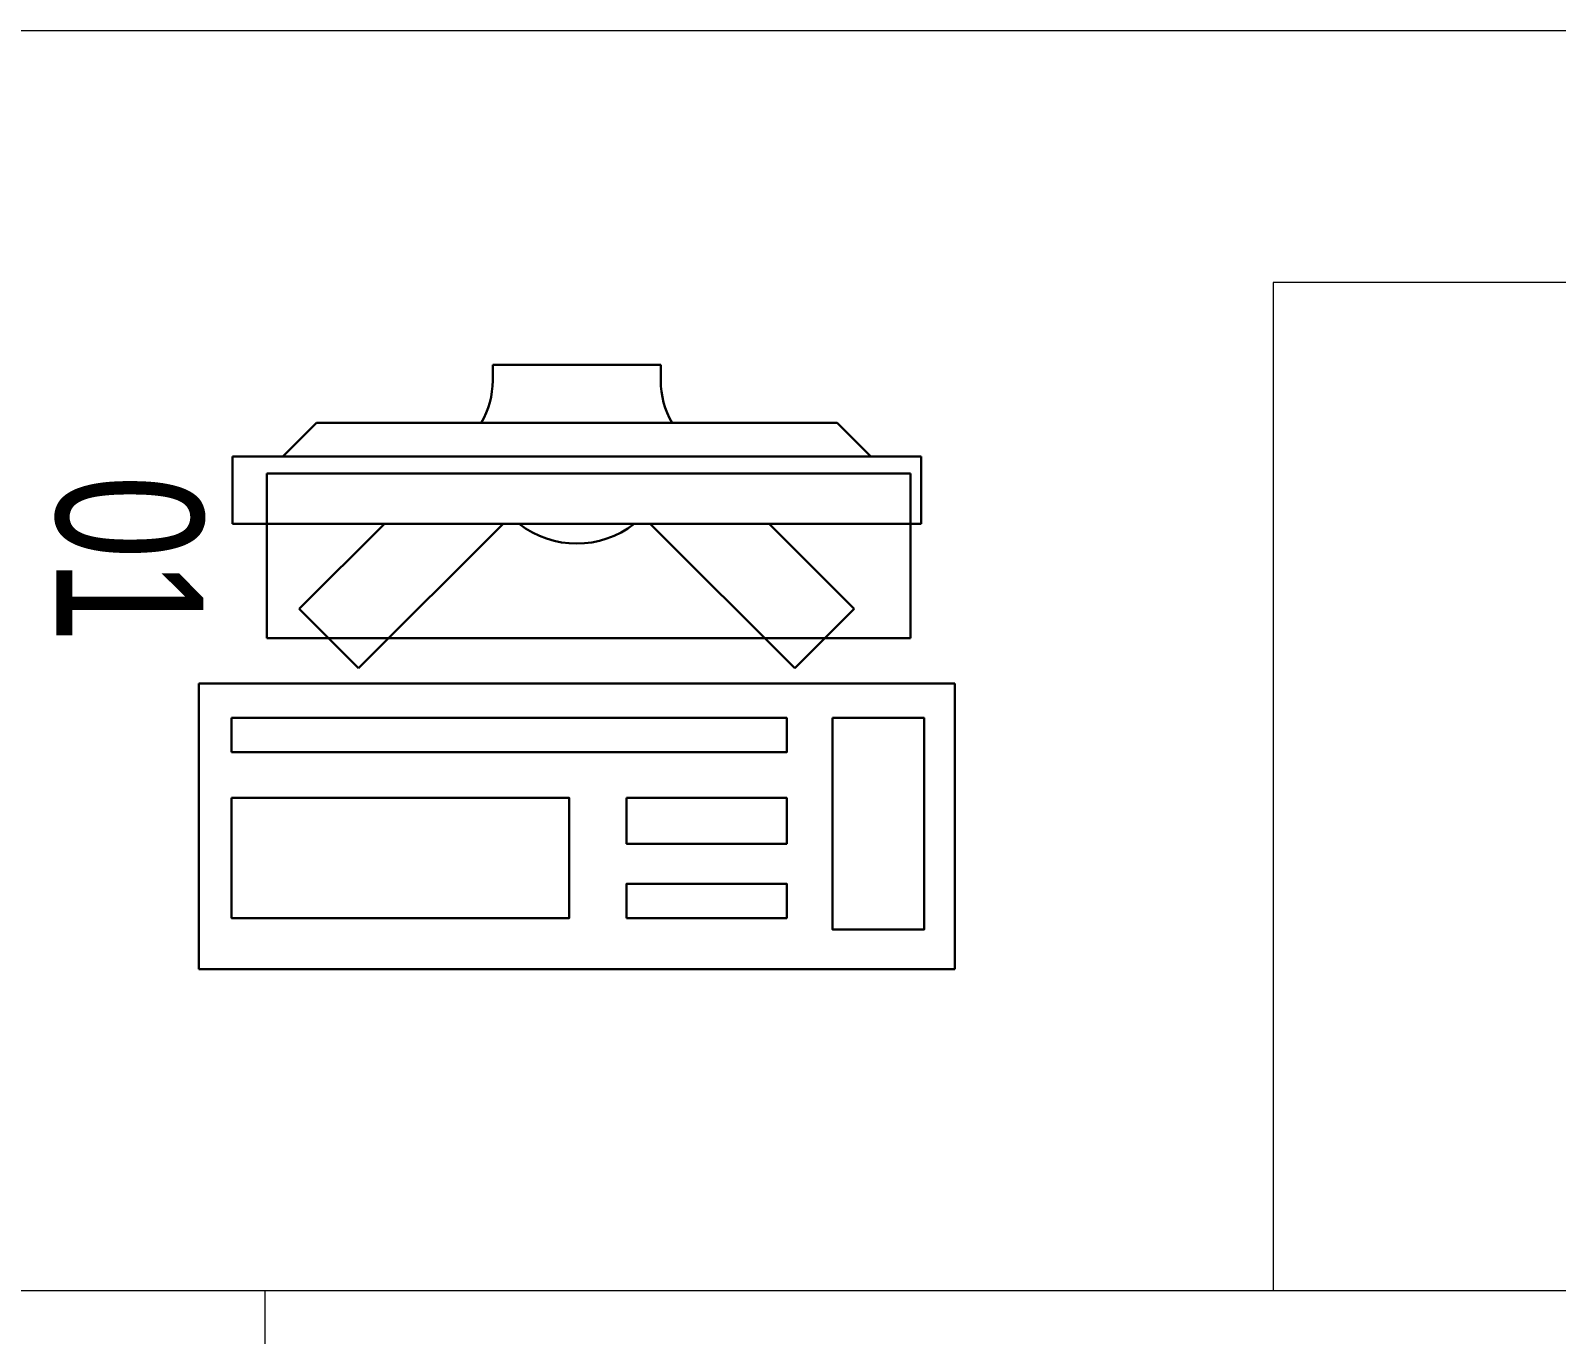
# Model space of a CAD drawing. Header units: millimetres. Extents: x 26027 to 581921, y 7230 to 233891.
# Drawn here: x 475945 to 476854, y 209209 to 209985 of the extents above; entities that cross this region are included whole.
import ezdxf

# ---------------------------------------------------------------- set-up
doc = ezdxf.new("R2010")
doc.units = ezdxf.units.MM
doc.header["$LTSCALE"] = 5
doc.linetypes.add('HIDDEN', pattern=[9.525, 6.35, -3.175])
doc.layers.get('0').update_dxf_attribs({"color": 252})
doc.layers.add('GE-ARCHITECTURAL_ELEMENTS', color=8, linetype='Continuous', lineweight=30)
doc.layers.add('Medical Equipment and Furniture', color=252, linetype='Continuous', lineweight=0)
doc.styles.add('X3G_ENTITY_257CFD', font='swisscl.ttf', dxfattribs={"height": 200})

# ---------------------------------------------------------------- blocks, each defined once
blk = doc.blocks.new('ITCWLS1-P')
at = {"layer": 'GE-ARCHITECTURAL_ELEMENTS'}
for p, q in [((-0.17, 0.45), (-0.17, 0)), ((-0.17, 0.45), (0, 0.45)), ((0, 0.45), (0, 0)), ((-0.26509, 0.43, 0), (-0.30509, 0.43, 0)), ((-0.30509, 0.43, 0), (-0.30509, 0.02, 0)), ((-0.26509, 0.43, 0), (-0.26509, 0.02, 0)), ((-0.14957, 0.43047), (-0.12914, 0.43047)), ((-0.12914, 0.43047), (-0.12914, 0.40893)), ((-0.197, 0.40939), (-0.295, 0.40939)), ((-0.295, 0.02639), (-0.295, 0.40939)), ((-0.197, 0.02639), (-0.197, 0.40939)), ((-0.32509, 0.38, 0), (-0.30509, 0.4, 0)), ((-0.32509, 0.38, 0), (-0.32509, 0.07, 0)), ((-0.35032, 0.275), (-0.35961, 0.275)), ((-0.35961, 0.175), (-0.35961, 0.275)), ((-0.35032, 0.175), (-0.35961, 0.175)), ((-0.32509, 0.07, 0), (-0.30509, 0.05, 0)), ((-0.30509, 0.02, 0), (-0.26509, 0.02, 0)), ((-0.197, 0.02639), (-0.295, 0.02639)), ((-0.17, 0), (0, 0))]:
    blk.add_line(p, q, dxfattribs=at)
at = {"layer": 'GE-ARCHITECTURAL_ELEMENTS', "extrusion": (2.48281e-10, 3.18408e-10, -1)}
for p, q in [((-0.26509, 0.33952), (-0.21443, 0.39019)), ((-0.17907, 0.35483), (-0.21443, 0.39019)), ((-0.26509, 0.26881), (-0.17907, 0.35483))]:
    blk.add_line(p, q, dxfattribs=at)
at = {"layer": 'GE-ARCHITECTURAL_ELEMENTS', "extrusion": (2.48281e-10, -3.18408e-10, -1)}
for p, q in [((-0.26509, 0.18119), (-0.17907, 0.09517)), ((-0.26509, 0.11048), (-0.21443, 0.05981)), ((-0.17907, 0.09517), (-0.21443, 0.05981))]:
    blk.add_line(p, q, dxfattribs=at)
at = {"layer": 'GE-ARCHITECTURAL_ELEMENTS'}
for points in [[(-0.12914, 0.40893), (-0.12914, 0.09996), (-0.14957, 0.09996), (-0.14957, 0.43047)], [(-0.14957, 0.09997), (-0.14957, 0.09997), (-0.14957, 0.09997), (-0.14957, 0.09997), (-0.14957, 0.09997), (-0.14957, 0.09997), (-0.14957, 0.09997), (-0.14957, 0.09997), (-0.14957, 0.09997)], [(-0.14957, 0.09997), (-0.14957, 0.09997), (-0.14957, 0.09997), (-0.14957, 0.09997), (-0.14957, 0.09997), (-0.14957, 0.09997), (-0.14957, 0.09997), (-0.14957, 0.09997), (-0.14957, 0.09997), (-0.14957, 0.09997), (-0.14957, 0.09997), (-0.14957, 0.09997), (-0.14957, 0.09997), (-0.14957, 0.09997), (-0.14957, 0.09997), (-0.14957, 0.09997), (-0.14957, 0.09997), (-0.14957, 0.09997)], [(-0.14957, 0.09996), (-0.14957, 0.09996), (-0.14957, 0.09996), (-0.14957, 0.09996), (-0.14957, 0.09996), (-0.14957, 0.09996), (-0.14957, 0.09996), (-0.14957, 0.09996), (-0.14957, 0.09996), (-0.14957, 0.09996)], [(-0.14957, 0.09996), (-0.14957, 0.09996), (-0.14957, 0.09996), (-0.14957, 0.09996), (-0.14957, 0.09996), (-0.14957, 0.09996), (-0.14957, 0.09996)], [(-0.14957, 0.09997), (-0.14957, 0.09997), (-0.14957, 0.09997), (-0.14957, 0.09997), (-0.14957, 0.09997), (-0.14957, 0.09997), (-0.14957, 0.09997), (-0.14957, 0.09997), (-0.14957, 0.09997), (-0.14957, 0.09997)], [(-0.14957, 0.09997), (-0.14957, 0.09997), (-0.14957, 0.09997), (-0.14957, 0.09997), (-0.14957, 0.09997), (-0.14957, 0.09997), (-0.14957, 0.09997), (-0.14957, 0.09997), (-0.14957, 0.09997), (-0.14957, 0.09997), (-0.14957, 0.09997), (-0.14957, 0.09997), (-0.14957, 0.09997), (-0.14957, 0.09997), (-0.14957, 0.09997)], [(-0.14957, 0.09997), (-0.14957, 0.09997), (-0.14957, 0.09997), (-0.14957, 0.09997), (-0.14957, 0.09997), (-0.14957, 0.09997), (-0.14957, 0.09997), (-0.14957, 0.09997), (-0.14957, 0.09997), (-0.14957, 0.09997)], [(-0.14957, 0.09997), (-0.14957, 0.09997), (-0.14957, 0.09997), (-0.14957, 0.09997), (-0.14957, 0.09997), (-0.14957, 0.09997), (-0.14957, 0.09997), (-0.14957, 0.09997), (-0.14957, 0.09997), (-0.14957, 0.09997)], [(-0.14957, 0.09996), (-0.14957, 0.09996), (-0.14957, 0.09996), (-0.14957, 0.09996), (-0.14957, 0.09996), (-0.14957, 0.09996), (-0.14957, 0.09996), (-0.14957, 0.09996), (-0.14957, 0.09996), (-0.14957, 0.09996), (-0.14957, 0.09996), (-0.14957, 0.09996), (-0.14957, 0.09996), (-0.14957, 0.09996), (-0.14957, 0.09996), (-0.14957, 0.09996), (-0.14957, 0.09996), (-0.14957, 0.09996), (-0.14957, 0.09997), (-0.14957, 0.09997), (-0.14957, 0.09997), (-0.14957, 0.09997), (-0.14957, 0.09997), (-0.14957, 0.09997), (-0.14957, 0.09997), (-0.14957, 0.09997), (-0.14957, 0.09997), (-0.14957, 0.09997), (-0.14957, 0.09997), (-0.14957, 0.09997), (-0.14957, 0.09997), (-0.14957, 0.09997), (-0.14956, 0.09997), (-0.14956, 0.09997), (-0.14956, 0.09997), (-0.14956, 0.09996), (-0.14956, 0.09996), (-0.14956, 0.09996), (-0.14956, 0.09996), (-0.14956, 0.09996), (-0.14956, 0.09996), (-0.14956, 0.09996), (-0.14956, 0.09996), (-0.14956, 0.09996), (-0.14956, 0.09996), (-0.14956, 0.09996), (-0.14956, 0.09996), (-0.14956, 0.09996), (-0.14957, 0.09996), (-0.14957, 0.09996), (-0.14957, 0.09996), (-0.14957, 0.09996), (-0.14957, 0.09996), (-0.14957, 0.09996)], [(-0.14957, 0.09996), (-0.14957, 0.09996), (-0.14957, 0.09996), (-0.14957, 0.09996), (-0.14957, 0.09996), (-0.14957, 0.09996), (-0.14957, 0.09996), (-0.14957, 0.09996), (-0.14957, 0.09996), (-0.14957, 0.09996), (-0.14957, 0.09997), (-0.14957, 0.09997), (-0.14957, 0.09997), (-0.14957, 0.09996), (-0.14957, 0.09996), (-0.14957, 0.09996), (-0.14957, 0.09996), (-0.14957, 0.09996), (-0.14957, 0.09996), (-0.14957, 0.09997), (-0.14957, 0.09997), (-0.14957, 0.09997), (-0.14957, 0.09997), (-0.14957, 0.09997), (-0.14957, 0.09997), (-0.14957, 0.09997), (-0.14957, 0.09997), (-0.14957, 0.09997), (-0.14957, 0.09997), (-0.14957, 0.09997), (-0.14957, 0.09997), (-0.14957, 0.09997), (-0.14957, 0.09997), (-0.14957, 0.09997), (-0.14957, 0.09997), (-0.14957, 0.09997), (-0.14957, 0.09997), (-0.14957, 0.09997), (-0.14957, 0.09997), (-0.14957, 0.09997), (-0.14957, 0.09997), (-0.14957, 0.09997), (-0.14957, 0.09997), (-0.14957, 0.09997), (-0.14957, 0.09997), (-0.14957, 0.09997), (-0.14957, 0.09997), (-0.14957, 0.09997), (-0.14957, 0.09997), (-0.14957, 0.09997), (-0.14957, 0.09997), (-0.14957, 0.09997), (-0.14957, 0.09997), (-0.14957, 0.09997), (-0.14957, 0.09997), (-0.14957, 0.09997), (-0.14957, 0.09997), (-0.14957, 0.09997), (-0.14957, 0.09997), (-0.14957, 0.09997), (-0.14957, 0.09997), (-0.14957, 0.09997), (-0.14957, 0.09997), (-0.14957, 0.09997), (-0.14957, 0.09997), (-0.14957, 0.09997), (-0.14957, 0.09997), (-0.14957, 0.09997), (-0.14957, 0.09997), (-0.14957, 0.09997), (-0.14957, 0.09997), (-0.14957, 0.09997), (-0.14957, 0.09997), (-0.14957, 0.09997), (-0.14957, 0.09997), (-0.14957, 0.09997), (-0.14957, 0.09997), (-0.14957, 0.09997), (-0.14957, 0.09997), (-0.14957, 0.09997), (-0.14956, 0.09997), (-0.14957, 0.09997), (-0.14957, 0.09997), (-0.14957, 0.09997), (-0.14957, 0.09997), (-0.14956, 0.09997), (-0.14957, 0.09997), (-0.14957, 0.09997), (-0.14957, 0.09997), (-0.14957, 0.09997), (-0.14957, 0.09997), (-0.14957, 0.09997), (-0.14957, 0.09997), (-0.14957, 0.09997), (-0.14957, 0.09997), (-0.14957, 0.09997), (-0.14956, 0.09997), (-0.14957, 0.09996), (-0.14957, 0.09996), (-0.14957, 0.09996), (-0.14956, 0.09996), (-0.14957, 0.09996), (-0.14957, 0.09996), (-0.14957, 0.09996), (-0.14957, 0.09996), (-0.14957, 0.09996), (-0.14957, 0.09996), (-0.14957, 0.09996), (-0.14957, 0.09996), (-0.14957, 0.09996), (-0.14957, 0.09996)], [(-0.14957, 0.09996), (-0.14957, 0.09996), (-0.14957, 0.09996), (-0.14957, 0.09996), (-0.14957, 0.09996), (-0.14957, 0.09996), (-0.14957, 0.09996), (-0.14957, 0.09996)], [(-0.14957, 0.09996), (-0.14957, 0.09996), (-0.14957, 0.09996), (-0.14957, 0.09996), (-0.14957, 0.09996), (-0.14957, 0.09996), (-0.14957, 0.09996), (-0.14957, 0.09996), (-0.14957, 0.09996), (-0.14957, 0.09996), (-0.14957, 0.09996), (-0.14957, 0.09996), (-0.14957, 0.09996), (-0.14957, 0.09996), (-0.14957, 0.09996), (-0.14957, 0.09996), (-0.14957, 0.09996), (-0.14957, 0.09996), (-0.14957, 0.09996), (-0.14957, 0.09996), (-0.14957, 0.09996), (-0.14957, 0.09996), (-0.14957, 0.09996), (-0.14957, 0.09996), (-0.14957, 0.09996), (-0.14957, 0.09996), (-0.14957, 0.09996), (-0.14957, 0.09996), (-0.14957, 0.09996), (-0.14957, 0.09996), (-0.14957, 0.09996), (-0.14957, 0.09996), (-0.14957, 0.09996), (-0.14957, 0.09996), (-0.14957, 0.09996), (-0.14957, 0.09996), (-0.14957, 0.09996), (-0.14957, 0.09996), (-0.14957, 0.09996), (-0.14957, 0.09996), (-0.14957, 0.09996), (-0.14957, 0.09996), (-0.14957, 0.09996), (-0.14957, 0.09996), (-0.14957, 0.09996), (-0.14957, 0.09996), (-0.14957, 0.09996), (-0.14957, 0.09996), (-0.14956, 0.09996), (-0.14956, 0.09996), (-0.14956, 0.09996), (-0.14956, 0.09996), (-0.14957, 0.09996), (-0.14957, 0.09996), (-0.14957, 0.09996), (-0.14957, 0.09996), (-0.14957, 0.09996), (-0.14957, 0.09996), (-0.14956, 0.09996), (-0.14957, 0.09996), (-0.14957, 0.09996), (-0.14957, 0.09996), (-0.14957, 0.09996), (-0.14957, 0.09996), (-0.14957, 0.09996), (-0.14957, 0.09996), (-0.14957, 0.09996), (-0.14957, 0.09996), (-0.14957, 0.09996), (-0.14956, 0.09996), (-0.14956, 0.09996), (-0.14957, 0.09996), (-0.14957, 0.09996), (-0.14957, 0.09996), (-0.14957, 0.09996), (-0.14957, 0.09996), (-0.14957, 0.09996), (-0.14957, 0.09996), (-0.14957, 0.09996), (-0.14957, 0.09996), (-0.14957, 0.09996), (-0.14957, 0.09996), (-0.14957, 0.09996), (-0.14957, 0.09996), (-0.14957, 0.09996), (-0.14957, 0.09996), (-0.14957, 0.09996), (-0.14957, 0.09996), (-0.14957, 0.09996)], [(-0.14957, 0.09996), (-0.14957, 0.09996), (-0.14957, 0.09996), (-0.14957, 0.09996), (-0.14957, 0.09996), (-0.14957, 0.09996), (-0.14957, 0.09996), (-0.14957, 0.09996), (-0.14957, 0.09996), (-0.14957, 0.09996), (-0.14957, 0.09996), (-0.14957, 0.09996)], [(-0.14957, 0.09996), (-0.14957, 0.09996), (-0.14956, 0.09996), (-0.14956, 0.09996), (-0.14956, 0.09996), (-0.14956, 0.09996), (-0.14957, 0.09996)], [(-0.14957, 0.09996), (-0.14957, 0.09996), (-0.14957, 0.09996), (-0.14957, 0.09996), (-0.14957, 0.09996), (-0.14957, 0.09996), (-0.14957, 0.09996), (-0.14957, 0.09996), (-0.14957, 0.09996), (-0.14956, 0.09996), (-0.14956, 0.09996), (-0.14956, 0.09996), (-0.14956, 0.09996), (-0.14956, 0.09996), (-0.14956, 0.09996), (-0.14956, 0.09996), (-0.14957, 0.09996)]]:
    blk.add_lwpolyline(points, dxfattribs=at)
for points in [[(-0.1019, 0.43047), (-0.03039, 0.43047), (-0.03039, 0.22944), (-0.1019, 0.22944)], [(-0.1019, 0.19536), (-0.07466, 0.19536), (-0.07466, 0.09996), (-0.1019, 0.09996)], [(-0.03039, 0.19536), (-0.05082, 0.19536), (-0.05082, 0.09996), (-0.03039, 0.09996)], [(-0.14956, 0.09996), (-0.14956, 0.09996), (-0.14956, 0.09996), (-0.14956, 0.09996), (-0.14956, 0.09996), (-0.14956, 0.09996), (-0.14956, 0.09996), (-0.14956, 0.09996), (-0.14957, 0.09996), (-0.14957, 0.09996), (-0.14957, 0.09996), (-0.14957, 0.09996), (-0.14957, 0.09996), (-0.14957, 0.09996), (-0.14957, 0.09996), (-0.14957, 0.09996), (-0.14957, 0.09996), (-0.14957, 0.09996), (-0.14957, 0.09996), (-0.14957, 0.09996), (-0.14957, 0.09996), (-0.14957, 0.09996), (-0.14957, 0.09996), (-0.14957, 0.09996), (-0.14957, 0.09996), (-0.14957, 0.09996), (-0.14957, 0.09996), (-0.14957, 0.09996), (-0.14957, 0.09996), (-0.14957, 0.09996), (-0.14957, 0.09996), (-0.14957, 0.09996), (-0.14957, 0.09996), (-0.14957, 0.09996), (-0.14957, 0.09996), (-0.14957, 0.09996), (-0.14957, 0.09996), (-0.14957, 0.09996), (-0.14957, 0.09996), (-0.14957, 0.09996), (-0.14957, 0.09996), (-0.14957, 0.09996), (-0.14957, 0.09996), (-0.14957, 0.09996), (-0.14957, 0.09996), (-0.14957, 0.09996), (-0.14957, 0.09996), (-0.14957, 0.09996), (-0.14957, 0.09996), (-0.14957, 0.09996), (-0.14957, 0.09996), (-0.14957, 0.09996), (-0.14957, 0.09996), (-0.14957, 0.09996), (-0.14957, 0.09996), (-0.14957, 0.09996), (-0.14957, 0.09996), (-0.14956, 0.09996), (-0.14956, 0.09996), (-0.14956, 0.09996), (-0.14956, 0.09996), (-0.14956, 0.09996), (-0.14956, 0.09996), (-0.14956, 0.09996), (-0.14956, 0.09996), (-0.14956, 0.09996), (-0.14956, 0.09996), (-0.14956, 0.09996), (-0.14956, 0.09996), (-0.14956, 0.09996), (-0.14956, 0.09996), (-0.14956, 0.09996), (-0.14956, 0.09996), (-0.14956, 0.09996), (-0.14956, 0.09996), (-0.14956, 0.09996), (-0.14956, 0.09996), (-0.14956, 0.09996), (-0.14956, 0.09996), (-0.14956, 0.09996), (-0.14956, 0.09996), (-0.14956, 0.09996), (-0.14956, 0.09996), (-0.14956, 0.09996), (-0.14956, 0.09996), (-0.14956, 0.09996), (-0.14956, 0.09996), (-0.14956, 0.09996), (-0.14956, 0.09996), (-0.14957, 0.09996), (-0.14957, 0.09996), (-0.14957, 0.09996), (-0.14957, 0.09996), (-0.14957, 0.09996), (-0.14957, 0.09996), (-0.14957, 0.09996), (-0.14957, 0.09996), (-0.14957, 0.09996), (-0.14957, 0.09996), (-0.14957, 0.09996), (-0.14957, 0.09996), (-0.14957, 0.09996), (-0.14957, 0.09996), (-0.14957, 0.09996), (-0.14957, 0.09996), (-0.14957, 0.09996), (-0.14957, 0.09996), (-0.14957, 0.09996), (-0.14957, 0.09996), (-0.14957, 0.09996), (-0.14957, 0.09996), (-0.14957, 0.09996), (-0.14957, 0.09996), (-0.14957, 0.09996), (-0.14957, 0.09996), (-0.14957, 0.09996), (-0.14957, 0.09996), (-0.14957, 0.09996), (-0.14957, 0.09996), (-0.14957, 0.09996), (-0.14957, 0.09996), (-0.14957, 0.09996), (-0.14957, 0.09996), (-0.14957, 0.09996), (-0.14957, 0.09996), (-0.14957, 0.09996), (-0.14957, 0.09996), (-0.14957, 0.09996), (-0.14957, 0.09996), (-0.14957, 0.09996), (-0.14957, 0.09996), (-0.14957, 0.09996), (-0.14957, 0.09996), (-0.14957, 0.09996), (-0.14957, 0.09996), (-0.14957, 0.09996), (-0.14957, 0.09996), (-0.14957, 0.09996), (-0.14957, 0.09996), (-0.14957, 0.09996), (-0.14957, 0.09996), (-0.14957, 0.09996), (-0.14957, 0.09996), (-0.14957, 0.09996), (-0.14957, 0.09996), (-0.14957, 0.09996), (-0.14957, 0.09996), (-0.14957, 0.09996), (-0.14957, 0.09996), (-0.14957, 0.09996), (-0.14957, 0.09996), (-0.14957, 0.09996), (-0.14957, 0.09996), (-0.14957, 0.09996), (-0.14956, 0.09996), (-0.14956, 0.09996), (-0.14956, 0.09996), (-0.14956, 0.09996), (-0.14956, 0.09996), (-0.14956, 0.09996), (-0.14956, 0.09996), (-0.14956, 0.09996), (-0.14956, 0.09996), (-0.14956, 0.09996), (-0.14956, 0.09996), (-0.14956, 0.09996), (-0.14956, 0.09996), (-0.14956, 0.09996), (-0.14956, 0.09996), (-0.14956, 0.09996), (-0.14956, 0.09996), (-0.14956, 0.09996), (-0.14956, 0.09996), (-0.14956, 0.09996), (-0.14956, 0.09996), (-0.14956, 0.09996), (-0.14956, 0.09996), (-0.14956, 0.09996), (-0.14956, 0.09996), (-0.14956, 0.09996), (-0.14956, 0.09996), (-0.14956, 0.09996), (-0.14956, 0.09996), (-0.14956, 0.09996), (-0.14956, 0.09996), (-0.14956, 0.09996), (-0.14956, 0.09996), (-0.14956, 0.09996), (-0.14956, 0.09996), (-0.14956, 0.09996), (-0.14956, 0.09996), (-0.14956, 0.09996), (-0.14956, 0.09996), (-0.14956, 0.09996), (-0.14956, 0.09996), (-0.14956, 0.09996), (-0.14956, 0.09996), (-0.14956, 0.09996), (-0.14956, 0.09996), (-0.14956, 0.09996), (-0.14956, 0.09996), (-0.14957, 0.09996), (-0.14957, 0.09996), (-0.14957, 0.09996), (-0.14957, 0.09996), (-0.14957, 0.09996), (-0.14957, 0.09996), (-0.14957, 0.09996), (-0.14957, 0.09996), (-0.14957, 0.09996), (-0.14957, 0.09996), (-0.14957, 0.09996), (-0.14957, 0.09996), (-0.14957, 0.09996), (-0.14957, 0.09996), (-0.14957, 0.09996), (-0.14957, 0.09996), (-0.14957, 0.09996), (-0.14957, 0.09996), (-0.14957, 0.09996), (-0.14957, 0.09996), (-0.14957, 0.09996), (-0.14957, 0.09996), (-0.14957, 0.09996), (-0.14957, 0.09996), (-0.14957, 0.09996), (-0.14957, 0.09996), (-0.14957, 0.09996), (-0.14957, 0.09996), (-0.14957, 0.09996), (-0.14957, 0.09996), (-0.14957, 0.09996), (-0.14957, 0.09996), (-0.14957, 0.09996), (-0.14957, 0.09996), (-0.14956, 0.09996), (-0.14956, 0.09996), (-0.14956, 0.09996), (-0.14956, 0.09996), (-0.14956, 0.09996), (-0.14956, 0.09996), (-0.14956, 0.09996), (-0.14956, 0.09996), (-0.14956, 0.09996), (-0.14956, 0.09996), (-0.14956, 0.09996), (-0.14956, 0.09996), (-0.14956, 0.09996), (-0.14956, 0.09996), (-0.14956, 0.09996), (-0.14956, 0.09996), (-0.14956, 0.09996), (-0.14956, 0.09996), (-0.14956, 0.09996), (-0.14956, 0.09996), (-0.14956, 0.09996), (-0.14956, 0.09996), (-0.14956, 0.09996), (-0.14956, 0.09996), (-0.14956, 0.09996), (-0.14956, 0.09996), (-0.14956, 0.09996), (-0.14956, 0.09996), (-0.14956, 0.09996), (-0.14956, 0.09996), (-0.14956, 0.09996), (-0.14956, 0.09996), (-0.14956, 0.09996), (-0.14956, 0.09996), (-0.14956, 0.09996), (-0.14956, 0.09996), (-0.14956, 0.09996), (-0.14956, 0.09996), (-0.14956, 0.09996), (-0.14956, 0.09996), (-0.14956, 0.09996), (-0.14956, 0.09996)], [(-0.14957, 0.09996), (-0.14957, 0.09996), (-0.14957, 0.09996), (-0.14957, 0.09996), (-0.14957, 0.09996), (-0.14957, 0.09996), (-0.14957, 0.09996), (-0.14957, 0.09996), (-0.14957, 0.09996), (-0.14957, 0.09996), (-0.14957, 0.09996), (-0.14957, 0.09996), (-0.14957, 0.09996), (-0.14957, 0.09996), (-0.14957, 0.09996), (-0.14957, 0.09996), (-0.14957, 0.09996), (-0.14957, 0.09996), (-0.14957, 0.09996), (-0.14957, 0.09996), (-0.14957, 0.09996), (-0.14957, 0.09996), (-0.14957, 0.09996), (-0.14957, 0.09996), (-0.14957, 0.09996), (-0.14957, 0.09996), (-0.14957, 0.09996), (-0.14957, 0.09996), (-0.14957, 0.09996), (-0.14957, 0.09996), (-0.14957, 0.09996), (-0.14957, 0.09996), (-0.14957, 0.09996), (-0.14957, 0.09996), (-0.14957, 0.09996), (-0.14957, 0.09996), (-0.14957, 0.09996), (-0.14957, 0.09996), (-0.14957, 0.09996), (-0.14957, 0.09996), (-0.14957, 0.09996), (-0.14957, 0.09996), (-0.14957, 0.09996), (-0.14957, 0.09996), (-0.14957, 0.09996), (-0.14957, 0.09996), (-0.14957, 0.09996), (-0.14957, 0.09996), (-0.14957, 0.09996), (-0.14957, 0.09996), (-0.14957, 0.09996), (-0.14957, 0.09996), (-0.14957, 0.09996), (-0.14957, 0.09996), (-0.14957, 0.09996), (-0.14957, 0.09996), (-0.14957, 0.09996), (-0.14957, 0.09996), (-0.14957, 0.09996), (-0.14957, 0.09996), (-0.14957, 0.09996), (-0.14957, 0.09996), (-0.14957, 0.09996), (-0.14957, 0.09996), (-0.14957, 0.09996), (-0.14957, 0.09996), (-0.14957, 0.09996), (-0.14957, 0.09996), (-0.14957, 0.09996), (-0.14957, 0.09996), (-0.14957, 0.09996), (-0.14957, 0.09996), (-0.14957, 0.09996), (-0.14957, 0.09996), (-0.14957, 0.09996), (-0.14957, 0.09996), (-0.14957, 0.09996), (-0.14957, 0.09996), (-0.14957, 0.09996), (-0.14957, 0.09996), (-0.14957, 0.09996), (-0.14957, 0.09996), (-0.14957, 0.09996), (-0.14957, 0.09996), (-0.14957, 0.09996), (-0.14957, 0.09996), (-0.14957, 0.09996), (-0.14957, 0.09996), (-0.14957, 0.09996), (-0.14957, 0.09996), (-0.14957, 0.09996), (-0.14957, 0.09996), (-0.14957, 0.09996), (-0.14957, 0.09996), (-0.14957, 0.09996), (-0.14957, 0.09996), (-0.14957, 0.09996), (-0.14957, 0.09996), (-0.14957, 0.09996), (-0.14957, 0.09996), (-0.14957, 0.09996), (-0.14957, 0.09996), (-0.14957, 0.09996), (-0.14957, 0.09996), (-0.14957, 0.09996), (-0.14957, 0.09996), (-0.14957, 0.09996), (-0.14957, 0.09996), (-0.14957, 0.09996), (-0.14957, 0.09996), (-0.14957, 0.09996), (-0.14957, 0.09996), (-0.14957, 0.09996), (-0.14957, 0.09996), (-0.14957, 0.09996), (-0.14957, 0.09996), (-0.14957, 0.09996), (-0.14957, 0.09996), (-0.14957, 0.09996), (-0.14957, 0.09996), (-0.14957, 0.09996), (-0.14957, 0.09996), (-0.14957, 0.09996), (-0.14957, 0.09996), (-0.14957, 0.09996), (-0.14957, 0.09996), (-0.14957, 0.09996), (-0.14957, 0.09996), (-0.14957, 0.09996), (-0.14957, 0.09996), (-0.14957, 0.09996), (-0.14957, 0.09996), (-0.14957, 0.09996), (-0.14957, 0.09996), (-0.14957, 0.09996), (-0.14957, 0.09996), (-0.14957, 0.09996), (-0.14957, 0.09996), (-0.14957, 0.09996), (-0.14957, 0.09996), (-0.14957, 0.09996), (-0.14957, 0.09996), (-0.14957, 0.09996), (-0.14957, 0.09996), (-0.14957, 0.09996), (-0.14957, 0.09996), (-0.14957, 0.09996), (-0.14957, 0.09996), (-0.14957, 0.09996), (-0.14957, 0.09996), (-0.14957, 0.09996), (-0.14957, 0.09996), (-0.14957, 0.09996), (-0.14957, 0.09996), (-0.14957, 0.09996), (-0.14957, 0.09996), (-0.14957, 0.09996), (-0.14957, 0.09996), (-0.14957, 0.09996), (-0.14957, 0.09996), (-0.14957, 0.09996), (-0.14957, 0.09996), (-0.14957, 0.09996), (-0.14957, 0.09996), (-0.14957, 0.09996), (-0.14957, 0.09996), (-0.14957, 0.09996), (-0.14957, 0.09996), (-0.14957, 0.09996), (-0.14957, 0.09996), (-0.14957, 0.09996), (-0.14957, 0.09996), (-0.14957, 0.09996), (-0.14957, 0.09996), (-0.14957, 0.09996), (-0.14957, 0.09996), (-0.14957, 0.09996), (-0.14957, 0.09996), (-0.14957, 0.09996), (-0.14957, 0.09996), (-0.14957, 0.09996), (-0.14957, 0.09996), (-0.14957, 0.09996), (-0.14957, 0.09996), (-0.14957, 0.09996), (-0.14957, 0.09996), (-0.14957, 0.09996), (-0.14957, 0.09996), (-0.14957, 0.09996), (-0.14957, 0.09996), (-0.14957, 0.09996), (-0.14957, 0.09996), (-0.14957, 0.09996), (-0.14957, 0.09996), (-0.14957, 0.09996), (-0.14957, 0.09996), (-0.14957, 0.09996), (-0.14957, 0.09996), (-0.14957, 0.09996), (-0.14957, 0.09996), (-0.14957, 0.09996), (-0.14957, 0.09996), (-0.14957, 0.09996), (-0.14957, 0.09996), (-0.14957, 0.09996), (-0.14957, 0.09996), (-0.14957, 0.09996), (-0.14957, 0.09996), (-0.14957, 0.09996), (-0.14957, 0.09996), (-0.14957, 0.09996), (-0.14957, 0.09996), (-0.14957, 0.09996), (-0.14957, 0.09996)], [(-0.14957, 0.09996), (-0.14957, 0.09996), (-0.14957, 0.09996), (-0.14957, 0.09996), (-0.14957, 0.09996), (-0.14957, 0.09996), (-0.14957, 0.09996), (-0.14957, 0.09996), (-0.14957, 0.09996), (-0.14957, 0.09996), (-0.14957, 0.09996), (-0.14957, 0.09996), (-0.14957, 0.09996), (-0.14957, 0.09996), (-0.14957, 0.09996), (-0.14957, 0.09996), (-0.14957, 0.09996), (-0.14957, 0.09996), (-0.14957, 0.09996), (-0.14957, 0.09996), (-0.14957, 0.09996), (-0.14957, 0.09996), (-0.14957, 0.09996), (-0.14957, 0.09996), (-0.14957, 0.09996), (-0.14957, 0.09996), (-0.14957, 0.09996), (-0.14957, 0.09996), (-0.14957, 0.09996), (-0.14957, 0.09996), (-0.14957, 0.09996), (-0.14957, 0.09996), (-0.14957, 0.09996), (-0.14957, 0.09996), (-0.14957, 0.09996), (-0.14957, 0.09996), (-0.14957, 0.09996), (-0.14957, 0.09996), (-0.14957, 0.09996), (-0.14957, 0.09996), (-0.14957, 0.09996), (-0.14957, 0.09996), (-0.14957, 0.09996), (-0.14957, 0.09996), (-0.14957, 0.09996), (-0.14957, 0.09996), (-0.14957, 0.09996), (-0.14957, 0.09996), (-0.14957, 0.09996), (-0.14957, 0.09996), (-0.14957, 0.09996), (-0.14957, 0.09996), (-0.14957, 0.09996), (-0.14957, 0.09996), (-0.14957, 0.09996), (-0.14957, 0.09996), (-0.14957, 0.09996), (-0.14957, 0.09996), (-0.14957, 0.09996), (-0.14957, 0.09996), (-0.14957, 0.09996), (-0.14957, 0.09996), (-0.14957, 0.09996), (-0.14957, 0.09996), (-0.14957, 0.09996), (-0.14957, 0.09996), (-0.14957, 0.09996), (-0.14957, 0.09996), (-0.14957, 0.09996), (-0.14957, 0.09996), (-0.14957, 0.09996), (-0.14957, 0.09996), (-0.14957, 0.09996), (-0.14957, 0.09996), (-0.14957, 0.09996), (-0.14957, 0.09996), (-0.14957, 0.09996), (-0.14957, 0.09996), (-0.14957, 0.09996), (-0.14957, 0.09996), (-0.14957, 0.09996), (-0.14957, 0.09996), (-0.14957, 0.09996), (-0.14957, 0.09996), (-0.14957, 0.09996), (-0.14957, 0.09996), (-0.14957, 0.09996), (-0.14957, 0.09996), (-0.14957, 0.09996), (-0.14957, 0.09996), (-0.14957, 0.09996), (-0.14957, 0.09996), (-0.14957, 0.09996), (-0.14957, 0.09996), (-0.14957, 0.09996), (-0.14957, 0.09996), (-0.14957, 0.09996), (-0.14957, 0.09996), (-0.14957, 0.09996), (-0.14957, 0.09996), (-0.14957, 0.09996), (-0.14957, 0.09996), (-0.14957, 0.09996), (-0.14957, 0.09996), (-0.14957, 0.09996), (-0.14957, 0.09996), (-0.14957, 0.09996), (-0.14957, 0.09996), (-0.14957, 0.09996), (-0.14957, 0.09996), (-0.14957, 0.09996), (-0.14957, 0.09996), (-0.14957, 0.09996), (-0.14957, 0.09996), (-0.14957, 0.09996), (-0.14957, 0.09996), (-0.14957, 0.09996), (-0.14957, 0.09996), (-0.14957, 0.09996), (-0.14957, 0.09996), (-0.14957, 0.09996), (-0.14957, 0.09996), (-0.14957, 0.09996), (-0.14957, 0.09996), (-0.14957, 0.09996), (-0.14957, 0.09996), (-0.14957, 0.09996), (-0.14957, 0.09996), (-0.14957, 0.09996), (-0.14957, 0.09996), (-0.14957, 0.09996), (-0.14957, 0.09996), (-0.14957, 0.09996), (-0.14957, 0.09996), (-0.14957, 0.09996), (-0.14957, 0.09996), (-0.14957, 0.09996), (-0.14957, 0.09996), (-0.14957, 0.09996), (-0.14957, 0.09996), (-0.14957, 0.09996), (-0.14957, 0.09996), (-0.14957, 0.09996), (-0.14957, 0.09996), (-0.14957, 0.09996), (-0.14957, 0.09996), (-0.14957, 0.09996), (-0.14957, 0.09996), (-0.14957, 0.09996), (-0.14957, 0.09996), (-0.14957, 0.09996), (-0.14957, 0.09996), (-0.14957, 0.09996), (-0.14957, 0.09996), (-0.14957, 0.09996), (-0.14957, 0.09996), (-0.14957, 0.09996), (-0.14957, 0.09996), (-0.14957, 0.09996), (-0.14957, 0.09996), (-0.14957, 0.09996), (-0.14957, 0.09996), (-0.14957, 0.09996), (-0.14957, 0.09996), (-0.14957, 0.09996), (-0.14957, 0.09996), (-0.14957, 0.09996), (-0.14957, 0.09996), (-0.14957, 0.09996), (-0.14957, 0.09996), (-0.14957, 0.09996), (-0.14957, 0.09996), (-0.14957, 0.09996), (-0.14957, 0.09996), (-0.14957, 0.09996), (-0.14957, 0.09996), (-0.14957, 0.09996), (-0.14957, 0.09996), (-0.14957, 0.09996), (-0.14957, 0.09996), (-0.14957, 0.09996), (-0.14957, 0.09996), (-0.14957, 0.09996), (-0.14957, 0.09996), (-0.14957, 0.09996), (-0.14957, 0.09996), (-0.14957, 0.09996), (-0.14957, 0.09996), (-0.14957, 0.09996), (-0.14957, 0.09996), (-0.14957, 0.09996), (-0.14957, 0.09996), (-0.14957, 0.09996), (-0.14957, 0.09996), (-0.14957, 0.09996), (-0.14957, 0.09996), (-0.14957, 0.09996), (-0.14957, 0.09996), (-0.14957, 0.09996), (-0.14957, 0.09996), (-0.14957, 0.09996), (-0.14957, 0.09996), (-0.14957, 0.09996), (-0.14957, 0.09996), (-0.14957, 0.09996), (-0.14957, 0.09996), (-0.14957, 0.09996), (-0.14957, 0.09996), (-0.14957, 0.09996), (-0.14957, 0.09996), (-0.14957, 0.09996), (-0.14957, 0.09996), (-0.14957, 0.09996), (-0.14957, 0.09996), (-0.14957, 0.09996), (-0.14957, 0.09996), (-0.14957, 0.09996), (-0.14957, 0.09996), (-0.14957, 0.09996)], [(-0.14957, 0.0727), (-0.02358, 0.0727), (-0.02358, 0.01818), (-0.14957, 0.01818)]]:
    blk.add_lwpolyline(points, close=True, dxfattribs=at)
for centre, radius, start, end in [((-0.35032, 0.325), 0.05, 270, 300.30934), ((-0.3089, 0.225), 0.05564, 321.94311, 38.05689), ((-0.35032, 0.125), 0.05, 59.69066, 90)]:
    blk.add_arc(centre, radius, start, end, dxfattribs=at)
blk = doc.blocks.new('GF21043-P')
at = {"color": 0}
for p, q in [((0.8, 0.75), (-0.8, 0.75)), ((-0.8, 0), (0.8, 0))]:
    blk.add_line(p, q, dxfattribs=at)
at = {"color": 0, "linetype": 'HIDDEN'}
for p, q in [((-0.8, 0.6), (-0.4, 0.6)), ((-0.4, 0.6), (-0.4, 0))]:
    blk.add_line(p, q, dxfattribs=at)

msp = doc.modelspace()

# ---------------------------------------------------------------- linework, layer by layer
at = {"layer": 'Medical Equipment and Furniture'}
msp.add_line((476084.89, 208205.27, 4.72), (476084.89, 209235.27, 4.72), dxfattribs=at)

# ---------------------------------------------------------------- block references
at = {"layer": 'Medical Equipment and Furniture', "extrusion": (-8.17187e-07, 1.19924e-18, 1), "xscale": -1000.000000000003, "yscale": 1000.000000000005, "zscale": 1000.000000000003}
msp.add_blockref('GF21043-P', (476284.89, 209235.27, 4.34), dxfattribs=at)
at = {"layer": 'Medical Equipment and Furniture', "extrusion": (-2.34751e-05, 2.20203e-06, 1), "xscale": -1000.000000000004, "yscale": 1000.000000000002, "zscale": 1000, "rotation": 90.0014107666538}
msp.add_blockref('ITCWLS1-P', (476495.27, 209426.64, -6), dxfattribs=at)

# ---------------------------------------------------------------- texts
at = {"layer": 'Medical Equipment and Furniture', "insert": (476047.96, 209670.78, 4.72), "char_height": 87.473, "attachment_point": 2, "rotation": 270, "style": 'X3G_ENTITY_257CFD'}
msp.add_mtext('01', dxfattribs=at)

doc.saveas('drawing.dxf')
